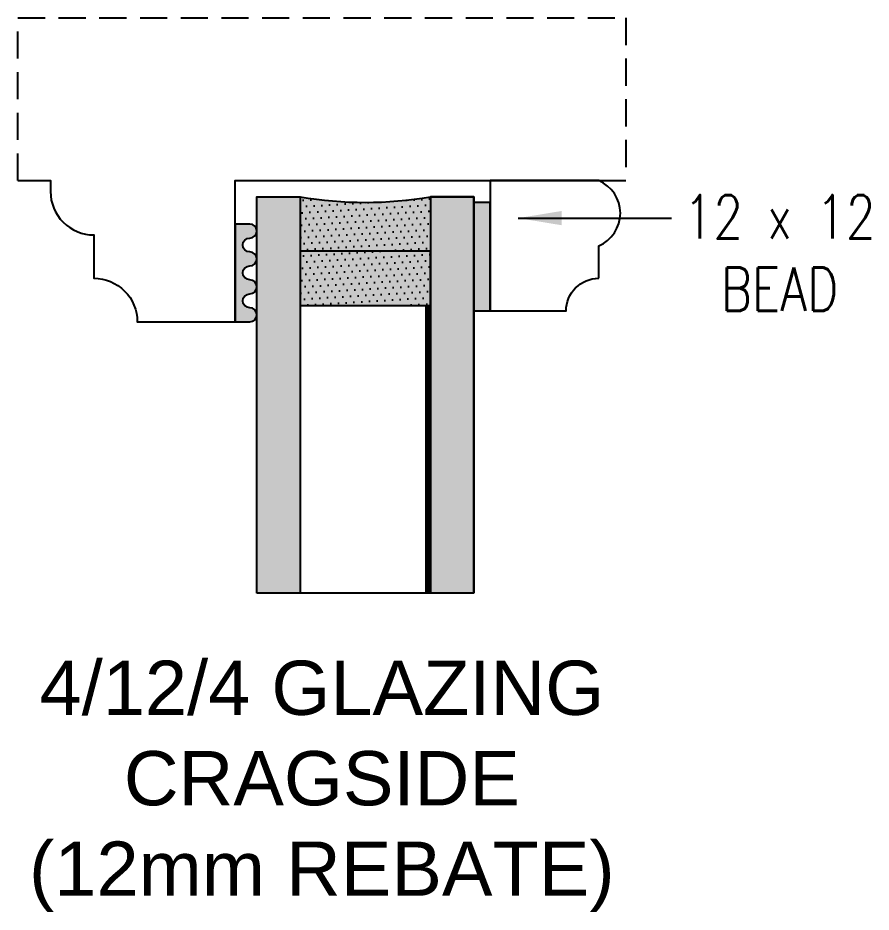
# Model space of a CAD drawing. Header units: millimetres. Extents: x 0 to 23312, y -3206 to 11448.
# Drawn here: x 3772.2 to 3850.8, y 10423.8 to 10506.2 of the extents above; entities that cross this region are included whole.
import ezdxf

# ---------------------------------------------------------------- set-up
doc = ezdxf.new("R2010")
doc.units = ezdxf.units.MM
doc.header["$LTSCALE"] = 10
doc.linetypes.add('HIDDEN', pattern=[0.375, 0.25, -0.125])
for name, color, linetype in [('02 - Notes & Text', 251, 'Continuous'), ('40 - Detail Outline', 142, 'Continuous'), ('41 - Detail', 7, 'Continuous')]:
    doc.layers.add(name, color=color, linetype=linetype)
doc.styles.add('1-2', font='romans.shx', dxfattribs={"width": 0.8, "height": 4})
doc.dimstyles.new('1-2', dxfattribs={"dimtxt": 4, "dimasz": 4, "dimexe": 4, "dimexo": 4, "dimgap": 4, "dimtad": 1, "dimdec": 0, "dimzin": 0, "dimdsep": 46, "dimtxsty": '1-2', "dimblk": 'OBLIQUE', "dimcen": 4, "dimdle": 4, "dimclrd": 251, "dimclre": 251, "dimclrt": 251, "dimadec": 0, "dimazin": 0, "dimtfac": 1, "dimtdec": 0, "dimtix": 1, "dimtmove": 1, "dimatfit": 3, "dimfxl": 1, "dimtolj": 1, "dimtzin": 0, "dimlwd": 25, "dimarcsym": 0})

# ---------------------------------------------------------------- blocks, each defined once
blk = doc.blocks.new('_Oblique')
at = {"color": 0, "linetype": 'ByBlock', "lineweight": -2}
blk.add_line((-0.5, -0.5), (0.5, 0.5), dxfattribs=at)

msp = doc.modelspace()

# ---------------------------------------------------------------- hatches: boundary and pattern name
at = {"layer": '41 - Detail'}
h = msp.add_hatch(color=254, dxfattribs=at)
h.paths.add_polyline_path([(3810.16, 10453.163), (3814.16, 10453.163), (3814.16, 10489.663), (3810.16, 10489.663)])
h.paths.add_polyline_path([(3798.16, 10484.663), (3798.16, 10479.663), (3810.16, 10479.663), (3810.16, 10484.663)])
h.paths.add_polyline_path([(3810.16, 10484.663), (3810.16, 10489.663, -0.083333), (3798.16, 10489.663), (3798.16, 10484.663)])
h.paths.add_polyline_path([(3798.16, 10489.663), (3794.16, 10489.663), (3794.16, 10453.163), (3798.16, 10453.163)])
h = msp.add_hatch(dxfattribs=at)
h.set_pattern_fill('DOTS', color=251, scale=0.4, angle=-60, style=0)
h.set_pattern_definition([(300, (3798.16007, 10479.66274), (0.708676, 0.042537), [0, -0.635])])
h.paths.add_polyline_path([(3798.16, 10484.663), (3798.16, 10479.663), (3810.16, 10479.663), (3810.16, 10484.663)])
h.paths.add_polyline_path([(3810.16, 10484.663), (3810.16, 10489.663, -0.083333), (3798.16, 10489.663), (3798.16, 10484.663)])
for points in [[(3814.16, 10479.163), (3815.66, 10479.163), (3815.66, 10489.163), (3814.16, 10489.163)], [(3792.16, 10478.163), (3793.517, 10478.163, 1), (3793.517, 10479.448, -1), (3793.517, 10480.734, 1), (3793.517, 10482.02, -1), (3793.517, 10483.306, 1), (3793.517, 10484.591, -1), (3793.517, 10485.877, 1), (3793.517, 10487.163), (3792.16, 10487.163)]]:
    msp.add_hatch(color=253, dxfattribs=at).paths.add_polyline_path(points)

# ---------------------------------------------------------------- linework, layer by layer
at = {"color": 252}
for points in [[(3794.16, 10453.163), (3794.16, 10489.663), (3798.16, 10489.663), (3798.16, 10453.163)], [(3814.16, 10453.163), (3814.16, 10489.663), (3810.16, 10489.663), (3810.16, 10453.163)]]:
    msp.add_lwpolyline(points, dxfattribs=at)
for points in [[(3814.16, 10489.163), (3814.16, 10479.163), (3815.66, 10479.163), (3815.66, 10489.163)], [(3798.16, 10479.663), (3810.16, 10479.663), (3810.16, 10484.663), (3798.16, 10484.663)]]:
    msp.add_lwpolyline(points, close=True, dxfattribs=at)
msp.add_lwpolyline([(3793.517, 10483.306), (3793.517, 10483.306, 1), (3793.517, 10484.591), (3793.517, 10484.591, -1), (3793.517, 10485.877), (3793.517, 10485.877, 1), (3793.517, 10487.163), (3792.16, 10487.163), (3792.16, 10478.163), (3793.517, 10478.163, 1), (3793.517, 10479.448), (3793.517, 10479.448, -1), (3793.517, 10480.734), (3793.517, 10480.734, 1), (3793.517, 10482.02), (3793.517, 10482.02, -1)], format="xyb", close=True, dxfattribs=at)
msp.add_arc((3804.16, 10525.413), 36.25, 260.47272, 279.52728, dxfattribs=at)
at = {"layer": '40 - Detail Outline', "color": 251, "linetype": 'HIDDEN'}
msp.add_lwpolyline([(3772.16, 10491.163), (3772.16, 10506.163), (3828.16, 10506.163), (3828.16, 10491.163)], dxfattribs=at)
at = {"layer": '40 - Detail Outline'}
msp.add_lwpolyline([(3772.16, 10491.163), (3775.16, 10491.163), (3775.16, 10490.163, 0.414214), (3779.16, 10486.163), (3779.16, 10482.163, -0.414214), (3783.16, 10478.163), (3792.16, 10478.163), (3792.16, 10491.163), (3828.16, 10491.163)], format="xyb", dxfattribs=at)
msp.add_lwpolyline([(3825.66, 10482.163), (3825.66, 10485.163, 0.666667), (3825.66, 10491.163), (3815.66, 10491.163), (3815.66, 10479.163), (3822.66, 10479.163, -0.414214)], format="xyb", close=True, dxfattribs=at)
at = {"layer": '40 - Detail Outline', "color": 7}
msp.add_lwpolyline([(3794.16, 10453.163), (3794.16, 10489.663), (3798.16, 10489.663, 0.083333), (3810.16, 10489.663), (3814.16, 10489.663), (3814.16, 10453.163)], format="xyb", dxfattribs=at)
at = {"layer": '41 - Detail', "color": 251}
msp.add_line((3814.16, 10453.163), (3794.16, 10453.163), dxfattribs=at)
at = {"layer": '41 - Detail', "color": 3, "linetype": 'HIDDEN', "const_width": 0.5}
msp.add_lwpolyline([(3809.91, 10479.663), (3809.91, 10453.163)], dxfattribs=at)

# ---------------------------------------------------------------- texts
at = {"color": 3, "insert": (3800.16, 10435.342), "char_height": 5, "width": 83.40717, "attachment_point": 5, "style": '1-2'}
msp.add_mtext('\\pxt9;{\\fArial|b0|i0|c0|p34;\\W1;4/12/4 GLAZING\\PCRAGSIDE\\P(12mm REBATE)}', dxfattribs=at)
at = {"layer": '02 - Notes & Text', "color": 251, "insert": (3842.322, 10484.493), "char_height": 4, "attachment_point": 5, "style": '1-2'}
msp.add_mtext('12 x 12\\PBEAD', dxfattribs=at)

# ---------------------------------------------------------------- leaders
at = {"color": 3}
msp.add_leader([(3818.255, 10487.711), (3832.369, 10487.711)], dimstyle='1-2', override={"dimgap": 4, "dimtad": 0}, dxfattribs=at)

doc.saveas('drawing.dxf')
